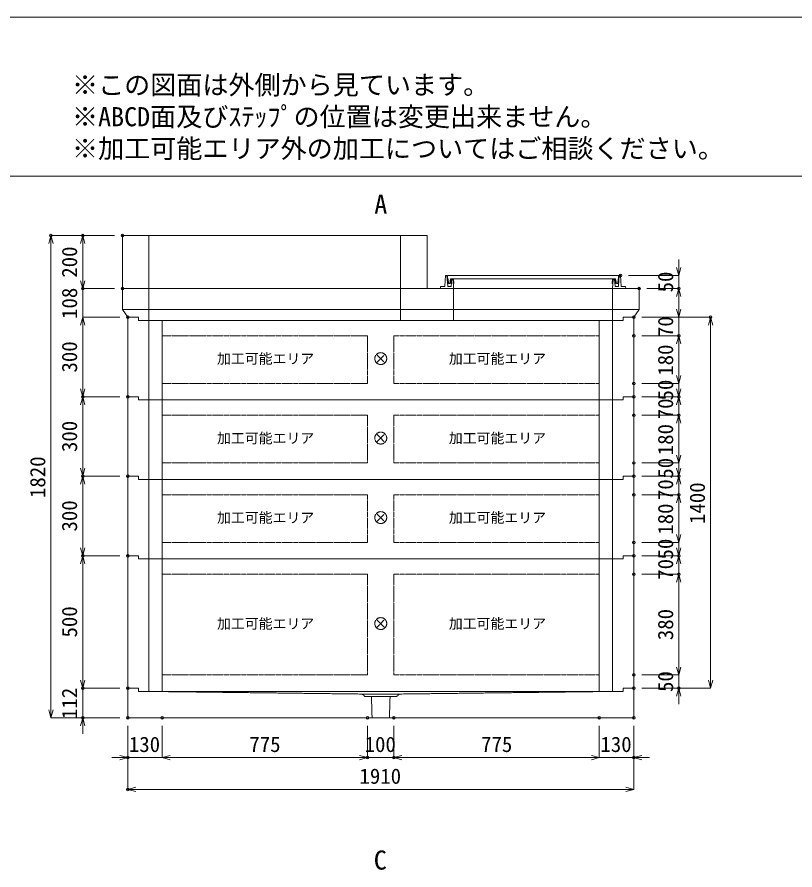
# Model space of a CAD drawing. Units: millimetres, scale not verified. Extents: x -4455 to 4455, y -3150 to 3150.
# Drawn here: x -1418 to 1519, y -69 to 3150 of the extents above; entities that cross this region are included whole.
import ezdxf
from ezdxf.enums import TextEntityAlignment as Align

# ---------------------------------------------------------------- set-up
doc = ezdxf.new("R2010")
doc.units = ezdxf.units.MM
doc.header["$LTSCALE"] = 20
doc.header["$PDMODE"] = 32
doc.header["$PDSIZE"] = 10
doc.linetypes.add('LONG_DASHED1', pattern=[7, 6, -1])
doc.linetypes.add('LONG_DOUBLE_CHAIN', pattern=[21.8, 18, -1, 0.6, -0.6, 0.6, -1])
for name, color, linetype, lineweight in [('0-0_D-TTL', 7, 'Continuous', 9), ('0-1_Defpoints', 7, 'Continuous', 9), ('0-3_D-TTL-TXT', 7, 'Continuous', 9), ('0-4_D-STR-TXT', 7, 'Continuous', 9), ('0-5_D-STR-DIM', 3, 'Continuous', 9), ('0-6_0', 7, 'Continuous', 9), ('0-7_D-STR', 7, 'Continuous', 9), ('0-9_D-STR-STR5', 1, 'LONG_DOUBLE_CHAIN', 9), ('0-B_D-STR-STR4', 134, 'Continuous', 9)]:
    doc.layers.add(name, color=color, linetype=linetype, lineweight=lineweight)
doc.styles.add('ＭＳ ゴシック', font='')
doc.styles.get('ＭＳ ゴシック').set_extended_font_data('MS Gothic')

# ---------------------------------------------------------------- blocks, each defined once
blk = doc.blocks.new('A$C4DE05FD1')
at = {"layer": '0-0_D-TTL', "color": 134}
blk.add_line((4000, 76000), (114800, 76000), dxfattribs=at)
at = {"layer": '0-1_Defpoints', "color": 134}
blk.add_line((0, 84000), (118800, 84000), dxfattribs=at)
at = {"layer": '0-3_D-TTL-TXT', "style": 'ＭＳ ゴシック'}
for s, p in [('※この図面は外側から見ています。', (43260.9, 79815.7)), ('※ABCD面及びｽﾃｯﾌﾟの位置は変更出来ません。', (43260.9, 78215.7)), ('※加工可能エリア外の加工についてはご相談ください。', (43260.9, 76615.7))]:
    blk.add_text(s, height=962.2, dxfattribs=at).set_placement(p, align=Align.BOTTOM_LEFT)
blk = doc.blocks.new('A$C31CA379A')
at = {"layer": '0-4_D-STR-TXT', "style": 'ＭＳ ゴシック'}
for s, p in [('A', (-325.9, -2190.5)), ('B', (35638.6, -2190.5)), ('C', (-351.4, -35190.5)), ('D', (35638.6, -35190.5))]:
    blk.add_text(s, height=962.2, dxfattribs=at).set_placement(p, align=Align.BOTTOM_LEFT)
blk = doc.blocks.new('A$C0EB83927')
at = {"layer": '0-7_D-STR'}
for p, q in [((-19100, 240), (-19100, -2000)), ((-19100, 240), (-18300, 240)), ((-18300, 0), (-18300, 240)), ((18300, 0), (-18300, 0)), ((19100, 240), (18300, 240)), ((18300, 0), (18300, 240)), ((19100, 240), (19100, -2000)), ((19100, -2000), (-19100, -2000))]:
    blk.add_line(p, q, dxfattribs=at)
at = {"layer": '0-7_D-STR', "linetype": 'LONG_DASHED1'}
for p, q in [((-17680, 0), (-1400, -200)), ((17680, 0), (1400, -200)), ((-1200, -380), (-1400, -200)), ((-1400, -200), (1400, -200)), ((-1200, -380), (1200, -380)), ((-653.3, -2000), (-705, -380)), ((653.3, -2000), (705, -380)), ((1200, -380), (1400, -200))]:
    blk.add_line(p, q, dxfattribs=at)
blk = doc.blocks.new('_Open30')
at = {"layer": '0-6_0'}
blk.add_line((0, 0), (-20, 0), dxfattribs=at)
blk.add_lwpolyline([(-20, 5.36), (0, 0), (-20, -5.36)], dxfattribs=at)
blk = doc.blocks.new('A$C786A4183')
at = {"layer": '0-7_D-STR'}
blk.add_line((-11500, 4000), (-11500, 0), dxfattribs=at)
at = {"layer": '0-7_D-STR', "linetype": 'LONG_DASHED1'}
for p, q in [((-9500, 0), (-9500, 4000)), ((9500, 0), (9500, 4000))]:
    blk.add_line(p, q, dxfattribs=at)
at = {"layer": '0-7_D-STR'}
blk.add_lwpolyline([(-11500, 4000), (11500, 4000), (11500, 0), (-11500, 0)], dxfattribs=at)
blk = doc.blocks.new('A$C35686FFE')
at = {"layer": '0-7_D-STR', "linetype": 'LONG_DASHED1'}
for p, q in [((-17500, 0), (-17500, 2400)), ((1500, 0), (1500, 2400)), ((5500, 0), (5500, 2400)), ((17500, 0), (17500, 2400))]:
    blk.add_line(p, q, dxfattribs=at)
at = {"layer": '0-7_D-STR'}
for p, q in [((-19500, 820), (19500, 820)), ((-19100, 240), (-18300, 240)), ((19100, 240), (18300, 240)), ((18300, 0), (18300, 240))]:
    blk.add_line(p, q, dxfattribs=at)
for points in [[(19500, 2400), (-19500, 2400), (-19500, 820), (-19100, 240)], [(19500, 2400), (19500, 820), (19100, 240)], [(18300, 0), (-18300, 0), (-18300, 240)]]:
    blk.add_lwpolyline(points, dxfattribs=at)
blk = doc.blocks.new('A$C284D0AE2')
at = {"layer": '0-B_D-STR-STR4'}
for p, q in [((-6600, 1000), (-6655.6, 197.2)), ((-6500, 1000), (-6600, 1000)), ((-6442.7, 197.2), (-6500, 1000)), ((-6450, 1000), (-6450, 740)), ((-6450, 740), (-6438.3, 740)), ((-6418.4, 721.8), (-6390, 400)), ((-6290, 400), (-6230, 740)), ((-6230, 740), (6230, 740)), ((-6180, 740), (-6212.4, 401.3)), ((-6140, 680), (-6195.9, 195.4)), ((-6000, 740), (-6180, 740)), ((-6040, 680), (-6140, 680)), ((-6000, 0), (-6040, 680)), ((-5983.5, 401.3), (-6000, 740)), ((6000, 740), (6180, 740)), ((6180, 740), (6212.4, 401.3)), ((-6980, 160), (-7000, 0)), ((-7000, 0), (7000, 0)), ((-6695.5, 160), (-6980, 160)), ((-6235.7, 160), (-6402.8, 160)), ((-6390, 400), (-6290, 400)), ((-6212.4, 401.3), (-6172.2, 401.3)), ((-6023.6, 401.3), (-5983.5, 401.3)), ((6212.4, 401.3), (6172.2, 401.3)), ((6235.7, 160), (6402.8, 160)), ((6695.5, 160), (6980, 160)), ((6980, 160), (7000, 0))]:
    blk.add_line(p, q, dxfattribs=at)
for points in [[(-6450, 1000), (6450, 1000), (6450, 740), (6438.3, 740)], [(6023.6, 401.3), (5983.5, 401.3), (6000, 740)], [(6000, 0), (6040, 680), (6140, 680), (6195.9, 195.4)], [(6418.4, 721.8), (6390, 400), (6290, 400), (6230, 740)], [(6442.7, 197.2), (6500, 1000), (6600, 1000), (6655.6, 197.2)]]:
    blk.add_lwpolyline(points, dxfattribs=at)
for centre, radius, start, end in [((-6438.3, 720), 20, 5.04245, 90), ((6438.3, 720), 20, 90, 174.95755), ((-6695.5, 200), 40, 270, 356.0372), ((-6402.8, 200), 40, 184.08562, 270), ((-6235.7, 200), 40, 270, 353.41806), ((6235.7, 200), 40, 186.58194, 270), ((6402.8, 200), 40, 270, 355.91438), ((6695.5, 200), 40, 183.9628, 270)]:
    blk.add_arc(centre, radius, start, end, dxfattribs=at)
blk = doc.blocks.new('A$C1C640AAB')
at = {"layer": '0-9_D-STR-STR5'}
for p, q in [((-318.2, -318.2), (318.2, 318.2)), ((-318.2, 318.2), (318.2, -318.2))]:
    blk.add_line(p, q, dxfattribs=at)
blk.add_circle((0, 0), 450, dxfattribs=at)
blk = doc.blocks.new('A$C25BF593D')
at = {"layer": '0-7_D-STR'}
for p, q in [((-19100, -5760), (-19100, 240)), ((-19100, 240), (-18300, 240)), ((-18300, 0), (-18300, 240)), ((-18300, 0), (18300, 0)), ((19100, 240), (18300, 240)), ((18300, 0), (18300, 240)), ((19100, -5760), (19100, 240)), ((-19100, -5760), (-18300, -5760)), ((-18300, -6000), (-18300, -5760)), ((19100, -5760), (18300, -5760)), ((18300, -6000), (18300, -5760)), ((-18300, -6000), (18300, -6000))]:
    blk.add_line(p, q, dxfattribs=at)
at = {"layer": '0-7_D-STR', "linetype": 'LONG_DASHED1'}
for p, q in [((-17500, -6000), (-17500, 0)), ((-16500, -6000), (-16500, 0)), ((16500, -6000), (16500, 0)), ((17500, -6000), (17500, 0))]:
    blk.add_line(p, q, dxfattribs=at)
at = {"layer": '0-9_D-STR-STR5'}
for p, q in [((-16500, -1160), (-16500, -4760)), ((-1000, -1160), (-16500, -1160)), ((-1000, -1160), (-1000, -4760)), ((1000, -1160), (16500, -1160)), ((1000, -1160), (1000, -4760)), ((16500, -1160), (16500, -4760)), ((-1000, -4760), (-16500, -4760)), ((1000, -4760), (16500, -4760))]:
    blk.add_line(p, q, dxfattribs=at)
blk = doc.blocks.new('A$C9c1a71ea')
at = {"layer": '0-7_D-STR'}
blk.add_blockref('A$C25BF593D', (0, 0), dxfattribs=at)
at = {"layer": '0-9_D-STR-STR5'}
blk.add_blockref('A$C1C640AAB', (0, -2880), dxfattribs=at)
blk = doc.blocks.new('A$C1A463117')
at = {"layer": '0-7_D-STR'}
for p, q in [((-19100, 240), (-18300, 240)), ((-19100, -9760), (-19100, 240)), ((-18300, 0), (-18300, 240)), ((-18300, 0), (18300, 0)), ((19100, 240), (18300, 240)), ((18300, 0), (18300, 240)), ((19100, -9760), (19100, 240)), ((-19100, -9760), (-18300, -9760)), ((-18300, -10000), (-18300, -9760)), ((-18300, -10000), (18300, -10000)), ((19100, -9760), (18300, -9760)), ((18300, -10000), (18300, -9760))]:
    blk.add_line(p, q, dxfattribs=at)
at = {"layer": '0-7_D-STR', "linetype": 'LONG_DASHED1'}
for p, q in [((-17500, -10000), (-17500, 0)), ((-16500, -10000), (-16500, 0)), ((16500, -10000), (16500, 0)), ((17500, -10000), (17500, 0))]:
    blk.add_line(p, q, dxfattribs=at)
at = {"layer": '0-9_D-STR-STR5'}
for p, q in [((-16500, -1160), (-16500, -8760)), ((-1000, -1160), (-16500, -1160)), ((-1000, -1160), (-1000, -8760)), ((1000, -1160), (16500, -1160)), ((1000, -1160), (1000, -8760)), ((16500, -1160), (16500, -8760)), ((-1000, -8760), (-16500, -8760)), ((1000, -8760), (16500, -8760))]:
    blk.add_line(p, q, dxfattribs=at)
blk = doc.blocks.new('A$C20cf5a18')
at = {"layer": '0-7_D-STR'}
blk.add_blockref('A$C1A463117', (0, 0), dxfattribs=at)
at = {"layer": '0-9_D-STR-STR5'}
blk.add_blockref('A$C1C640AAB', (0, -4880), dxfattribs=at)

msp = doc.modelspace()

# ---------------------------------------------------------------- linework, layer by layer
at = {"layer": '0-1_Defpoints'}
for p in [(-1290, 2325), (-1170, 2325), (-1020, 2325), (860, 2175), (-1170, 2125), (-1020, 2125), (930, 2125), (1080, 2125), (-1000, 2017), (-1000, 2017), (910, 2017), (910, 2017), (1200, 2017), (910, 1947), (1080, 1947), (910, 1767), (-1170, 1717), (-1000, 1717), (-1000, 1717), (910, 1717), (910, 1717), (1080, 1717), (910, 1647), (1080, 1647), (910, 1467), (-1170, 1417), (-1000, 1417), (-1000, 1417), (910, 1417), (910, 1417), (1080, 1417), (910, 1347), (1080, 1347), (910, 1167), (-1170, 1117), (-1000, 1117), (-1000, 1117), (910, 1117), (910, 1117), (1080, 1117), (910, 1047), (910, 1047), (1080, 1047), (910, 667), (-1170, 617), (-1000, 617), (-1000, 617), (910, 617), (910, 617), (1080, 617), (-1170, 505), (-1000, 505), (-1000, 505), (-1000, 505), (-1000, 505), (-870, 505), (-95, 505), (5, 505), (780, 505), (910, 505), (-1000, 355), (-95, 355), (5, 355), (910, 355), (-1000, 235)]:
    msp.add_point(p, dxfattribs=at)
at = {"layer": '0-5_D-STR-DIM'}
for p, q in [((-1050, 2325), (-1290, 2325)), ((-1050, 2325), (-1170, 2325)), ((-1290, 535), (-1290, 2295)), ((-1170, 2155), (-1170, 2295)), ((1080, 2205), (1080, 2235)), ((-1170, 2155), (-1170, 2185)), ((890, 2175), (1080, 2175)), ((1080, 2175), (1080, 2125)), ((-1050, 2125), (-1170, 2125)), ((-1170, 2017), (-1170, 2125)), ((-1050, 2125), (-1170, 2125)), ((960, 2125), (1080, 2125)), ((1080, 2095), (1080, 2065)), ((1080, 2047), (1080, 2077)), ((-1030, 2017), (-1170, 2017)), ((-1030, 2017), (-1170, 2017)), ((940, 2017), (1200, 2017)), ((940, 2017), (1080, 2017)), ((1080, 2017), (1080, 1947)), ((-1170, 1987), (-1170, 1957)), ((-1170, 1987), (-1170, 1747)), ((1200, 647), (1200, 1987)), ((940, 1947), (1080, 1947)), ((940, 1947), (1080, 1947)), ((1080, 1797), (1080, 1917)), ((1080, 1917), (1080, 1887)), ((1080, 1797), (1080, 1827)), ((1080, 1747), (1080, 1777)), ((940, 1767), (1080, 1767)), ((940, 1767), (1080, 1767)), ((1080, 1767), (1080, 1717)), ((-1030, 1717), (-1170, 1717)), ((-1030, 1717), (-1170, 1717)), ((940, 1717), (1080, 1717)), ((940, 1717), (1080, 1717)), ((1080, 1717), (1080, 1647)), ((-1170, 1687), (-1170, 1447)), ((1080, 1687), (1080, 1657)), ((940, 1647), (1080, 1647)), ((940, 1647), (1080, 1647)), ((1080, 1497), (1080, 1617)), ((1080, 1617), (1080, 1587)), ((1080, 1497), (1080, 1527)), ((940, 1467), (1080, 1467)), ((940, 1467), (1080, 1467)), ((1080, 1447), (1080, 1477)), ((1080, 1467), (1080, 1417)), ((-1030, 1417), (-1170, 1417)), ((-1030, 1417), (-1170, 1417)), ((940, 1417), (1080, 1417)), ((940, 1417), (1080, 1417)), ((1080, 1417), (1080, 1347)), ((-1170, 1387), (-1170, 1147)), ((1080, 1387), (1080, 1357)), ((940, 1347), (1080, 1347)), ((940, 1347), (1080, 1347)), ((1080, 1197), (1080, 1317)), ((1080, 1317), (1080, 1287)), ((1080, 1197), (1080, 1227)), ((940, 1167), (1080, 1167)), ((940, 1167), (1080, 1167)), ((1080, 1147), (1080, 1177)), ((1080, 1167), (1080, 1117)), ((-1030, 1117), (-1170, 1117)), ((-1030, 1117), (-1170, 1117)), ((940, 1117), (1080, 1117)), ((940, 1117), (1080, 1117)), ((1080, 1117), (1080, 1047)), ((-1170, 1087), (-1170, 647)), ((1080, 1087), (1080, 1057)), ((940, 1047), (1080, 1047)), ((940, 1047), (1080, 1047)), ((1080, 1017), (1080, 987)), ((1080, 697), (1080, 1017)), ((1080, 697), (1080, 727)), ((-1170, 647), (-1170, 677)), ((940, 667), (1080, 667)), ((940, 667), (1080, 667)), ((1080, 667), (1080, 617)), ((-1030, 617), (-1170, 617)), ((-1170, 617), (-1170, 505)), ((-1030, 617), (-1170, 617)), ((940, 617), (1200, 617)), ((940, 617), (1080, 617)), ((1080, 587), (1080, 557)), ((-1030, 505), (-1290, 505)), ((-1030, 505), (-1170, 505)), ((-1170, 475), (-1170, 445)), ((-1000, 475), (-1000, 235)), ((-1000, 475), (-1000, 355)), ((-870, 475), (-870, 355)), ((-870, 475), (-870, 355)), ((-95, 475), (-95, 355)), ((-95, 475), (-95, 355)), ((5, 475), (5, 355)), ((5, 475), (5, 355)), ((780, 475), (780, 355)), ((780, 475), (780, 355)), ((910, 475), (910, 355)), ((910, 475), (910, 235)), ((-1030, 355), (-1060, 355)), ((-870, 355), (-1000, 355)), ((-840, 355), (-125, 355)), ((-840, 355), (-810, 355)), ((-125, 355), (-155, 355)), ((-95, 355), (5, 355)), ((750, 355), (35, 355)), ((35, 355), (65, 355)), ((750, 355), (720, 355)), ((780, 355), (910, 355)), ((940, 355), (970, 355)), ((880, 235), (-970, 235))]:
    msp.add_line(p, q, dxfattribs=at)

# ---------------------------------------------------------------- block references
at = {"layer": '0-0_D-TTL', "xscale": 0.075, "yscale": 0.075}
msp.add_blockref('A$C4DE05FD1', (-4455, -3150), dxfattribs=at)
at = {"layer": '0-4_D-STR-TXT', "xscale": 0.075, "yscale": 0.075}
msp.add_blockref('A$C31CA379A', (-45, 2550), dxfattribs=at)
at = {"layer": '0-5_D-STR-DIM', "xscale": 1.5, "yscale": 1.5}
for p, rotation in [((-1290, 2325), 90), ((-1170, 2325), 90), ((1080, 2175), 270), ((-1170, 2125), 270), ((-1170, 2125), 270), ((1080, 2125), 90), ((1080, 2017), 270), ((-1170, 2017), 90), ((-1170, 2017), 90), ((1200, 2017), 90), ((1080, 1947), 90), ((1080, 1947), 90), ((1080, 1767), 270), ((1080, 1767), 270), ((-1170, 1717), 270), ((1080, 1717), 270), ((-1170, 1717), 90), ((1080, 1717), 90), ((1080, 1647), 90), ((1080, 1647), 90), ((1080, 1467), 270), ((1080, 1467), 270), ((-1170, 1417), 270), ((-1170, 1417), 90), ((1080, 1417), 270), ((1080, 1417), 90), ((1080, 1347), 90), ((1080, 1347), 90), ((1080, 1167), 270), ((1080, 1167), 270), ((-1170, 1117), 270), ((1080, 1117), 270), ((-1170, 1117), 90), ((1080, 1117), 90), ((1080, 1047), 90), ((1080, 1047), 90), ((1080, 667), 270), ((1080, 667), 270), ((-1170, 617), 270), ((-1170, 617), 270), ((1200, 617), 270), ((1080, 617), 90), ((-1290, 505), 270), ((-1170, 505), 90), ((-870, 355), 180), ((-870, 355), 180), ((5, 355), 180), ((5, 355), 180), ((910, 355), 180), ((-1000, 235), 180)]:
    msp.add_blockref('_Open30', p, dxfattribs=dict(at, rotation=rotation))
for p in [(-1000, 355), (-95, 355), (-95, 355), (780, 355), (780, 355), (910, 235)]:
    msp.add_blockref('_Open30', p, dxfattribs=at)
at = {"layer": '0-7_D-STR', "yscale": 0.05}
for name, p, xscale in [('A$C786A4183', (-445, 2125), 0.05), ('A$C35686FFE', (-45, 2005), 0.05), ('A$C9c1a71ea', (-45, 2005), 0.05), ('A$C9c1a71ea', (-45, 1705), 0.05), ('A$C9c1a71ea', (-45, 1405), 0.05), ('A$C20cf5a18', (-45, 1105), 0.05), ('A$C0EB83927', (-45, 605), -0.05)]:
    msp.add_blockref(name, p, dxfattribs=dict(at, xscale=xscale))
at = {"layer": '0-B_D-STR-STR4', "xscale": 0.05, "yscale": 0.05}
msp.add_blockref('A$C284D0AE2', (530, 2125), dxfattribs=at)

# ---------------------------------------------------------------- texts
at = {"layer": '0-5_D-STR-DIM', "style": 'ＭＳ ゴシック'}
for s, p in [('200', (-1173.9, 2166.2)), ('50', (1076.1, 2110.85)), ('108', (-1173.9, 2010.67)), ('70', (1076.1, 1942.1)), ('300', (-1173.9, 1808.35)), ('180', (1076.1, 1796.22)), ('50', (1076.1, 1702.85)), ('70', (1076.1, 1632.1)), ('300', (-1173.9, 1508.35)), ('180', (1076.1, 1496.22)), ('1820', (-1293.9, 1334.72)), ('50', (1076.1, 1407.85)), ('70', (1076.1, 1327.05)), ('1400', (1196.1, 1236.72)), ('300', (-1173.9, 1208.35)), ('180', (1076.1, 1196.22)), ('50', (1076.1, 1102.85)), ('70', (1076.1, 1026.34)), ('500', (-1173.9, 808.35)), ('380', (1076.1, 798.35)), ('50', (1076.1, 602.85)), ('112', (-1173.9, 500.85))]:
    msp.add_text(s, height=57.77, rotation=90, dxfattribs=at).set_placement(p, align=Align.BOTTOM_LEFT)
for s, p in [('130', (-995.78, 358.9)), ('775', (-541.12, 358.9)), ('100', (-105.78, 358.9)), ('775', (333.88, 358.9)), ('130', (784.22, 358.9)), ('1910', (-125.28, 238.9))]:
    msp.add_text(s, height=57.77, dxfattribs=at).set_placement(p, align=Align.BOTTOM_LEFT)
at = {"layer": '0-9_D-STR-STR5', "style": 'ＭＳ ゴシック'}
for p in [(-662.98, 1830.03), (212.02, 1830.03), (-662.98, 1530.03), (212.02, 1530.03), (-662.98, 1230.03), (212.02, 1230.03), (-662.98, 830.03), (212.02, 830.03)]:
    msp.add_text('加工可能エリア', height=38.42, dxfattribs=at).set_placement(p, align=Align.BOTTOM_LEFT)

doc.saveas('drawing.dxf')
